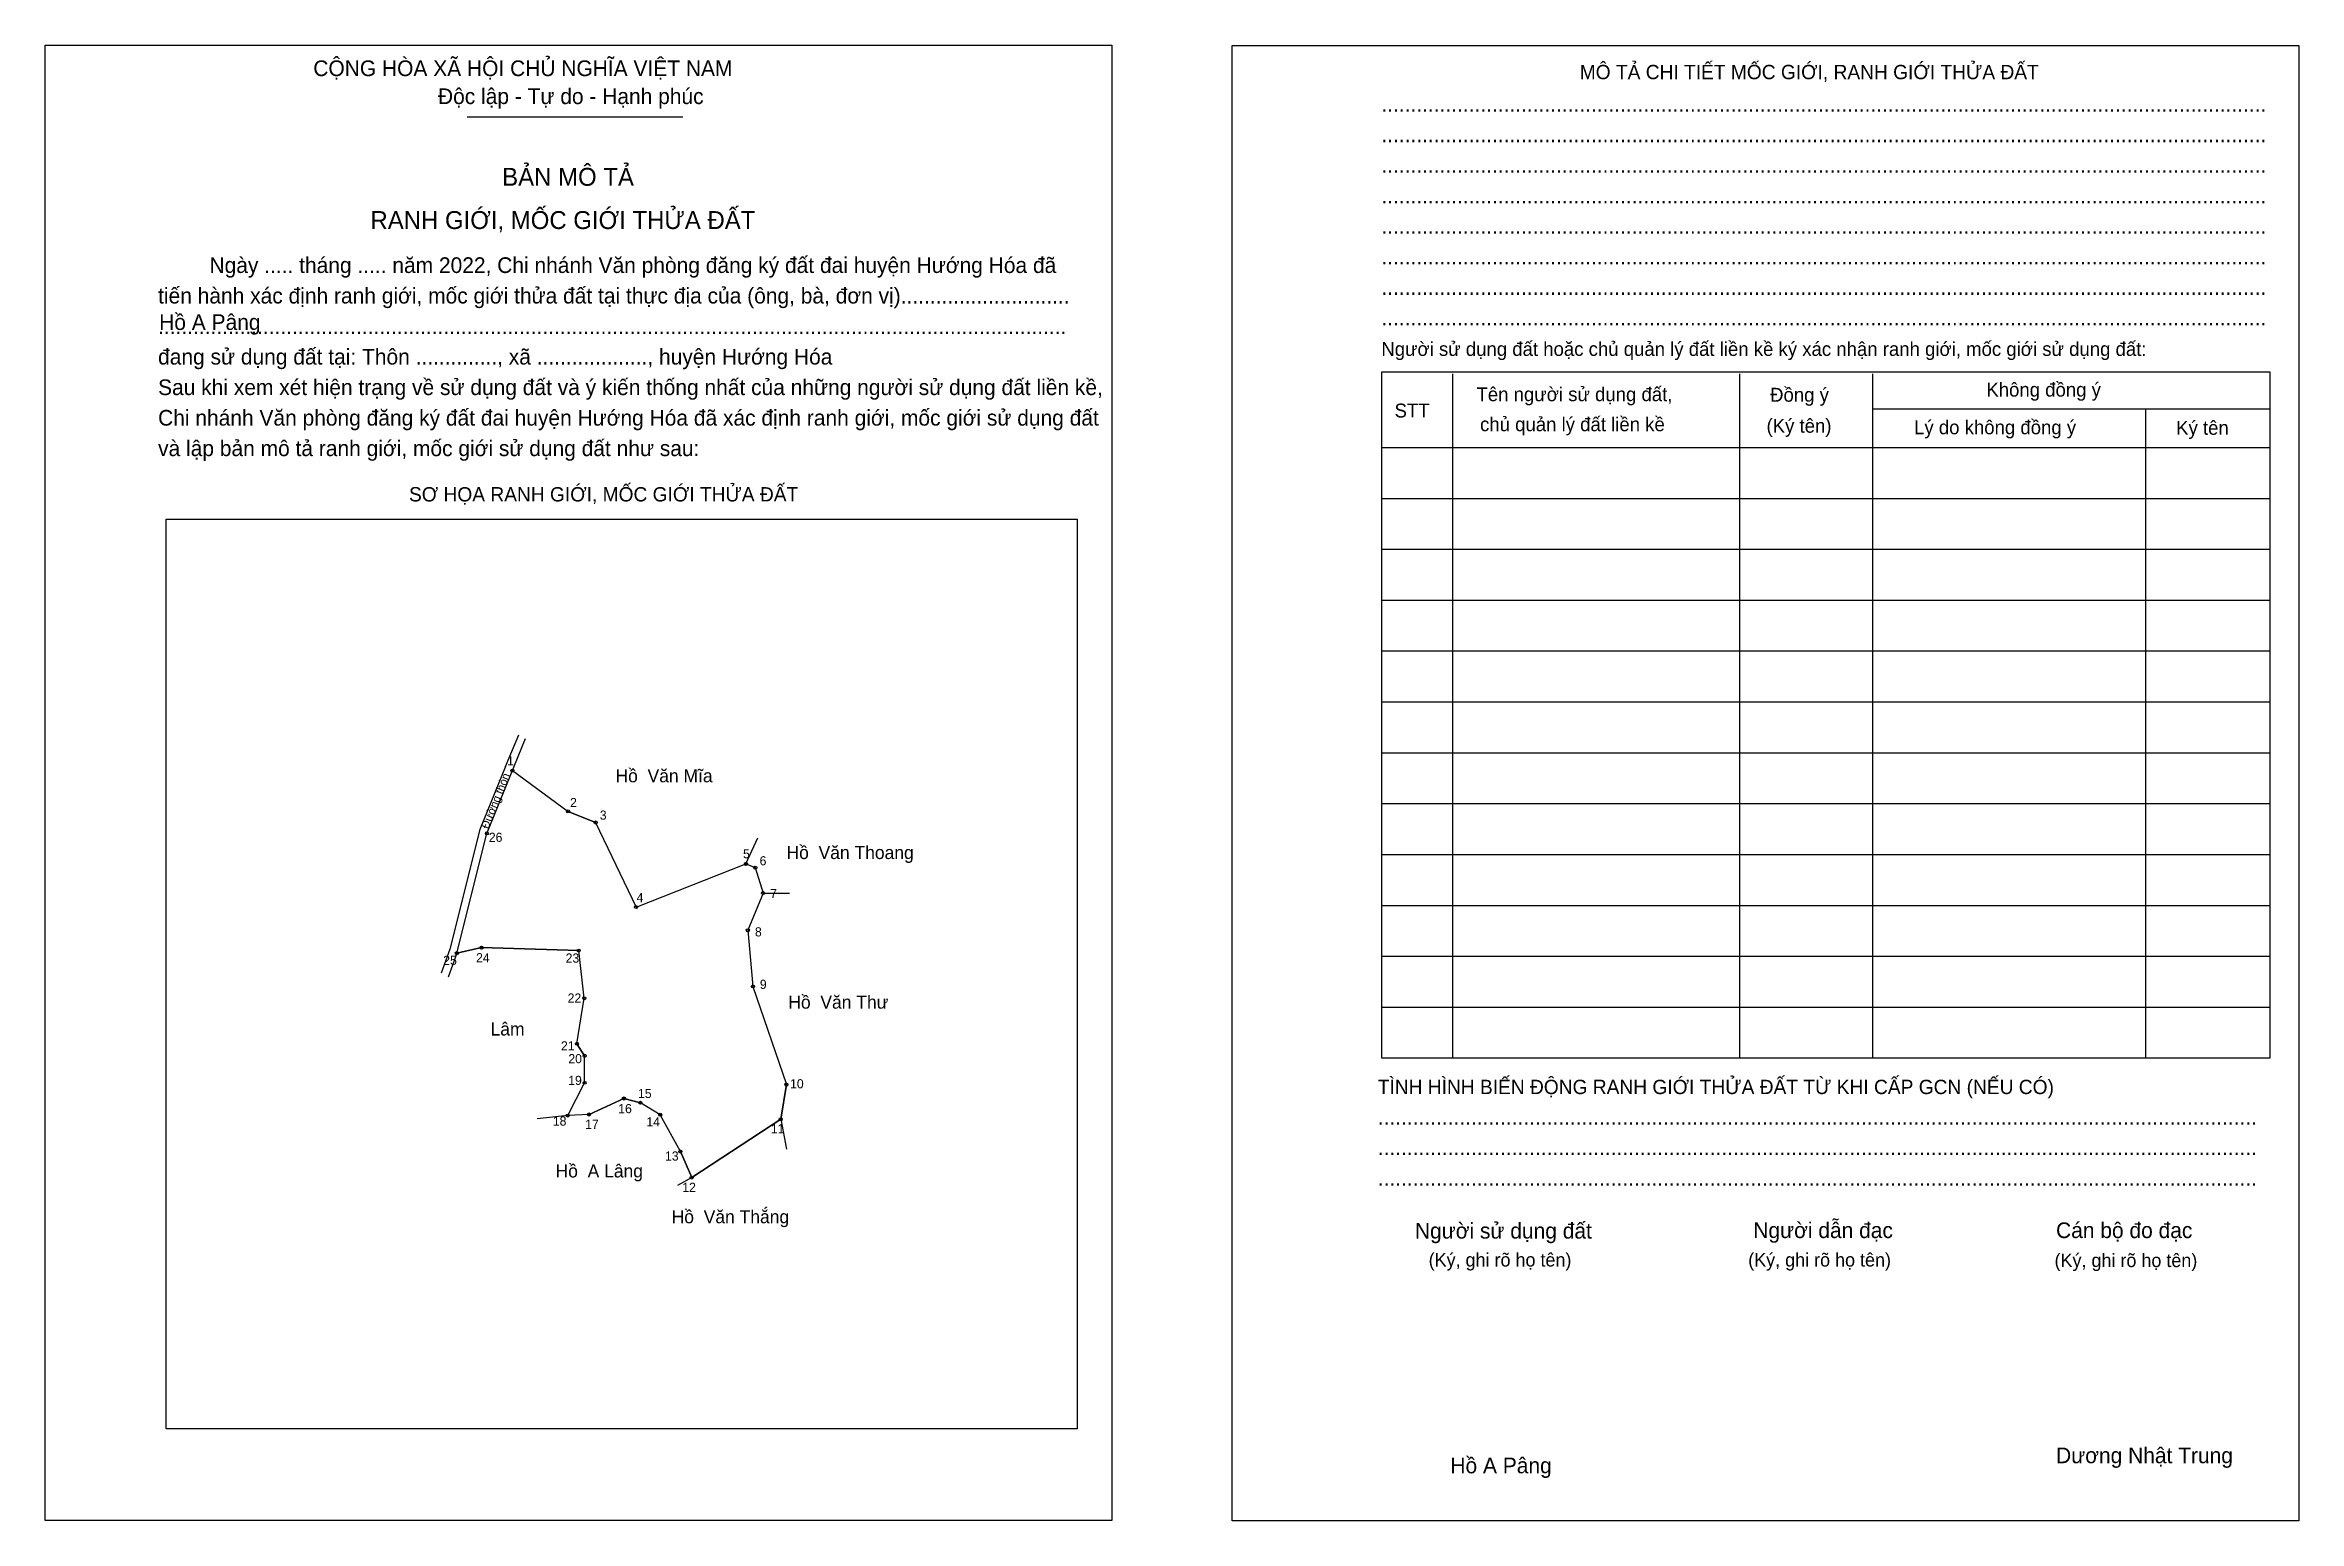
# Model space of a CAD drawing. Extents: x 544442 to 545270, y 1837555 to 1838098.
import ezdxf

# ---------------------------------------------------------------- set-up
doc = ezdxf.new("R2010")
doc.units = 0
for name, color, linetype in [('Level 1', 7, 'Continuous'), ('Level 10', 7, 'Continuous'), ('Level 11', 7, 'Continuous'), ('Level 12', 7, 'Continuous'), ('Level 2', 7, 'Continuous'), ('Level 25', 7, 'Continuous'), ('Level 27', 7, 'Continuous'), ('Level 55', 7, 'Continuous'), ('Level 6', 7, 'Continuous'), ('Level 9', 7, 'Continuous')]:
    doc.layers.add(name, color=color, linetype=linetype)

msp = doc.modelspace()

# ---------------------------------------------------------------- linework, layer by layer
at = {"layer": 'Level 1'}
for p, q in [((544442, 1838097.76), (544442, 1838097.76)), ((544878.07, 1838097.58), (544878.07, 1838097.58)), ((544597.09, 1838071.4), (544676.35, 1838071.4)), ((544959.09, 1837977), (544959.09, 1837725.57)), ((545064.52, 1837977), (545064.52, 1837725.57)), ((545113.31, 1837977), (545113.31, 1837725.57)), ((545113.31, 1837964.1), (545259.5, 1837964.1)), ((545213.7, 1837964.1), (545213.7, 1837725.57)), ((544932.92, 1837949.9), (545259.5, 1837949.9)), ((544932.92, 1837931.2), (545259.5, 1837931.2)), ((544486.51, 1837923.54), (544486.51, 1837923.54)), ((544932.92, 1837912.51), (545259.5, 1837912.51)), ((544932.92, 1837893.81), (545259.5, 1837893.81)), ((544932.92, 1837875.12), (545259.5, 1837875.12)), ((544932.92, 1837856.43), (545259.5, 1837856.43)), ((544932.92, 1837837.73), (545259.5, 1837837.73)), ((544932.92, 1837819.04), (545259.5, 1837819.04)), ((544932.92, 1837800.35), (545259.5, 1837800.35)), ((544932.92, 1837781.65), (545259.5, 1837781.65)), ((544932.92, 1837762.96), (545259.5, 1837762.96)), ((544932.92, 1837744.26), (545259.5, 1837744.26)), ((544821.13, 1837589.29), (544821.13, 1837589.29)), ((544833.95, 1837555.64), (544833.95, 1837555.64)), ((545270.02, 1837555.46), (545270.02, 1837555.46))]:
    msp.add_line(p, q, dxfattribs=at)
for points in [[(545259.5, 1837977.56), (544932.92, 1837977.56), (544932.92, 1837725.57), (545259.5, 1837725.57)], [(544486.51, 1837923.54), (544821.13, 1837923.54), (544821.13, 1837589.29), (544486.51, 1837589.29)]]:
    msp.add_lwpolyline(points, close=True, dxfattribs=at)
at = {"layer": 'Level 10'}
for p, q in [((544604.31, 1837808.09), (544618.46, 1837842.97)), ((544613.68, 1837831.19), (544634.18, 1837816.17)), ((544634.18, 1837816.17), (544644.25, 1837812.09)), ((544644.25, 1837812.09), (544659.1, 1837781)), ((544593.28, 1837764.08), (544604.31, 1837808.09)), ((544659.1, 1837781), (544699.48, 1837796.87)), ((544699.48, 1837796.87), (544702.91, 1837795.5)), ((544702.91, 1837795.5), (544705.78, 1837786.16)), ((544705.78, 1837786.16), (544700.19, 1837772.48)), ((544700.19, 1837772.48), (544702.07, 1837751.86)), ((544602.39, 1837766.11), (544593.28, 1837764.08)), ((544638.05, 1837765.04), (544602.39, 1837766.11)), ((544640.1, 1837747.52), (544638.05, 1837765.04)), ((544702.07, 1837751.86), (544714.36, 1837715.78)), ((544637.37, 1837730.79), (544640.1, 1837747.52)), ((544640.23, 1837726.36), (544637.37, 1837730.79)), ((544640.2, 1837716.45), (544640.23, 1837726.36)), ((544634.02, 1837704.42), (544640.2, 1837716.45)), ((544654.62, 1837710.68), (544641.87, 1837704.81)), ((544660.7, 1837709.1), (544654.62, 1837710.68)), ((544668, 1837704.71), (544660.7, 1837709.1)), ((544714.36, 1837715.78), (544712.27, 1837703.04)), ((544641.87, 1837704.81), (544634.02, 1837704.42)), ((544675.39, 1837691.19), (544668, 1837704.71)), ((544712.27, 1837703.04), (544679.56, 1837681.64)), ((544679.56, 1837681.64), (544675.39, 1837691.19))]:
    msp.add_line(p, q, dxfattribs=at)
at = {"layer": 'Level 11'}
for p, q in [((544611.14, 1837832.65), (544616, 1837844.25)), ((544611.14, 1837832.65), (544601.77, 1837809.55)), ((544601.77, 1837809.55), (544590.74, 1837765.54)), ((544699.48, 1837796.87), (544703.88, 1837806.42)), ((544705.78, 1837786.16), (544715.51, 1837786.08)), ((544590.74, 1837765.54), (544587.49, 1837756.71)), ((544593.28, 1837764.08), (544590.03, 1837755.25)), ((544634.02, 1837704.42), (544622.82, 1837703.15)), ((544679.56, 1837681.64), (544674.29, 1837678.74))]:
    msp.add_line(p, q, dxfattribs=at)
for centre in [(544613.68, 1837831.19), (544634.18, 1837816.17), (544604.31, 1837808.09), (544644.25, 1837812.09), (544699.48, 1837796.87), (544702.91, 1837795.5), (544705.78, 1837786.16), (544659.1, 1837781), (544700.19, 1837772.48), (544593.28, 1837764.08), (544602.39, 1837766.11), (544602.39, 1837766.11), (544638.05, 1837765.04), (544702.07, 1837751.86), (544640.1, 1837747.52), (544637.37, 1837730.79), (544640.23, 1837726.36), (544640.2, 1837716.45), (544654.62, 1837710.68), (544660.7, 1837709.1), (544714.36, 1837715.78), (544634.02, 1837704.42), (544641.87, 1837704.81), (544668, 1837704.71), (544712.27, 1837703.04), (544675.39, 1837691.19), (544679.56, 1837681.64)]:
    msp.add_circle(centre, 0.561, dxfattribs=at)
at = {"layer": 'Level 2'}
for points in [[(544442, 1838097.76), (544833.95, 1838097.76), (544833.95, 1837555.64), (544442, 1837555.64)], [(544878.07, 1838097.58), (545270.02, 1838097.58), (545270.02, 1837555.46), (544878.07, 1837555.46)]]:
    msp.add_lwpolyline(points, close=True, dxfattribs=at)
at = {"layer": 'Level 25'}
for p, q in [((544644.25, 1837812.09), (544634.18, 1837816.17)), ((544593.28, 1837764.08), (544602.39, 1837766.11)), ((544602.39, 1837766.11), (544638.05, 1837765.04)), ((544637.37, 1837730.79), (544640.23, 1837726.36)), ((544641.87, 1837704.81), (544654.62, 1837710.68)), ((544654.62, 1837710.68), (544660.7, 1837709.1)), ((544712.27, 1837703.04), (544714.36, 1837715.78)), ((544679.56, 1837681.64), (544712.27, 1837703.04)), ((544675.39, 1837691.19), (544679.56, 1837681.64))]:
    msp.add_line(p, q, dxfattribs=at)
at = {"layer": 'Level 27'}
msp.add_line((544712.27, 1837703.04), (544714.37, 1837692.02), dxfattribs=at)

# ---------------------------------------------------------------- texts
at = {"layer": 'Level 1'}
for s, height, p in [('CỘNG HÒA XÃ HỘI CHỦ NGHĨA VIỆT NAM', 5.7573, (544540.54, 1838086.36)), ('MÔ TẢ CHI TIẾT MỐC GIỚI, RANH GIỚI THỬA ĐẤT', 5.2638, (545005.81, 1838085.22)), ('Độc lập - Tự do - Hạnh phúc', 5.7573, (544586.34, 1838076.08)), ('........................................................................................................................................................', 5.75735, (544932.92, 1838073.27)), ('........................................................................................................................................................', 5.75735, (544932.92, 1838062.06)), ('BẢN MÔ TẢ', 6.581, (544609.93, 1838046.06)), ('........................................................................................................................................................', 5.75735, (544932.92, 1838050.84)), ('........................................................................................................................................................', 5.75735, (544932.92, 1838039.63)), ('RANH GIỚI, MỐC GIỚI THỬA ĐẤT', 6.5805, (544561.54, 1838030.17)), ('........................................................................................................................................................', 5.75735, (544932.92, 1838028.41)), ('Ngày ..... tháng ..... năm 2022, Chi nhánh Văn phòng đăng ký đất đai huyện Hướng Hóa đã', 5.7573, (544502.4, 1838014.01)), ('........................................................................................................................................................', 5.75735, (544932.92, 1838017.19)), ('tiến hành xác định ranh giới, mốc giới thửa đất tại thực địa của (ông, bà, đơn vị).............................', 5.75735, (544483.52, 1838002.8)), ('........................................................................................................................................................', 5.75735, (544932.92, 1838005.98)), ('............................................................................................................................................................', 5.75735, (544483.52, 1837991.58)), ('........................................................................................................................................................', 5.75735, (544932.92, 1837994.76)), ('đang sử dụng đất tại: Thôn .............., xã ..................., huyện Hướng Hóa', 5.7573, (544483.52, 1837980.37)), ('Người sử dụng đất hoặc chủ quản lý đất liền kề ký xác nhận ranh giới, mốc giới sử dụng đất:', 5.0999, (544932.92, 1837983.54)), ('Sau khi xem xét hiện trạng về sử dụng đất và ý kiến thống nhất của những người sử dụng đất liền kề,', 5.7573, (544483.52, 1837969.15)), ('Không đồng ý', 5.0999, (545155.19, 1837968.59)), ('STT', 5.1, (544937.78, 1837960.92)), ('Tên người sử dụng đất,', 5.0999, (544967.88, 1837966.91)), ('Đồng ý', 5.1, (545075.74, 1837966.72)), ('Chi nhánh Văn phòng đăng ký đất đai huyện Hướng Hóa đã xác định ranh giới, mốc giới sử dụng đất', 5.7573, (544483.52, 1837957.93)), ('chủ quản lý đất liền kề', 5.0999, (544969.19, 1837955.88)), ('(Ký tên)', 5.1, (545074.43, 1837955.32)), ('Lý do không đồng ý', 5.0999, (545128.64, 1837954.76)), ('Ký tên', 5.1, (545224.92, 1837954.57)), ('và lập bản mô tả ranh giới, mốc giới sử dụng đất như sau:', 5.7573, (544483.52, 1837946.72)), ('SƠ HỌA RANH GIỚI, MỐC GIỚI THỬA ĐẤT', 5.2638, (544575.7, 1837930.06)), ('TÌNH HÌNH BIẾN ĐỘNG RANH GIỚI THỬA ĐẤT TỪ KHI CẤP GCN (NẾU CÓ)', 5.2638, (544931.61, 1837712.3)), ('.......................................................................................................................................................', 5.75735, (544931.61, 1837701.08)), ('.......................................................................................................................................................', 5.75735, (544931.61, 1837689.87)), ('.......................................................................................................................................................', 5.75735, (544931.61, 1837678.65)), ('Người sử dụng đất', 5.7573, (544945.26, 1837659.21)), ('Người dẫn đạc', 5.7573, (545069.57, 1837659.39)), ('Cán bộ đo đạc', 5.7573, (545180.8, 1837659.39)), ('(Ký, ghi rõ họ tên)', 4.9352, (544950.3, 1837648.93)), ('(Ký, ghi rõ họ tên)', 4.9352, (545067.7, 1837648.93)), ('(Ký, ghi rõ họ tên)', 4.9352, (545180.24, 1837648.74)), ('Dương Nhật Trung', 5.7573, (545180.8, 1837576.67))]:
    msp.add_text(s, height=height, dxfattribs=at).set_placement(p)
at = {"layer": 'Level 10'}
msp.add_text('Đường thôn', height=3, rotation=67.92116, dxfattribs=at).set_placement((544604.8, 1837809.49))
at = {"layer": 'Level 12'}
for s, p in [('Hồ  Văn Mĩa', (544651.57, 1837826.86)), ('Hồ  Văn Thoang', (544714.39, 1837798.67)), ('Hồ  Văn Thư', (544715.05, 1837743.69)), ('Lâm', (544605.66, 1837733.82)), ('Hồ  A Lâng', (544629.55, 1837681.67)), ('Hồ  Văn Thắng', (544672.19, 1837664.83))]:
    msp.add_text(s, height=4.8, dxfattribs=at).set_placement(p)
at = {"layer": 'Level 55'}
for s, p in [('1', (544613.58, 1837831.19)), ('26', (544604.04, 1837808.09)), ('2', (544634.05, 1837816.17)), ('3', (544644.13, 1837812.09)), ('5', (544699.36, 1837796.87)), ('6', (544702.78, 1837795.5)), ('7', (544705.65, 1837786.16)), ('4', (544658.97, 1837781)), ('8', (544700.07, 1837772.48)), ('25', (544593.02, 1837764.08)), ('24', (544602.12, 1837766.11)), ('23', (544637.8, 1837765.04)), ('9', (544701.94, 1837751.86)), ('22', (544639.84, 1837747.52)), ('21', (544637.13, 1837730.79)), ('20', (544639.96, 1837726.36)), ('19', (544639.94, 1837716.45)), ('16', (544654.35, 1837710.68)), ('15', (544660.44, 1837709.1)), ('10', (544714.09, 1837715.78)), ('18', (544633.76, 1837704.42)), ('17', (544641.61, 1837704.81)), ('14', (544667.73, 1837704.71)), ('11', (544712.03, 1837703.04)), ('13', (544675.14, 1837691.19)), ('12', (544679.3, 1837681.64))]:
    msp.add_text(s, height=0.374, dxfattribs=at).set_placement(p)
at = {"layer": 'Level 6'}
for p in [(544483.91, 1837993.08), (544958.28, 1837572.96)]:
    msp.add_text('Hồ A Pâng', height=5.758, dxfattribs=at).set_placement(p)
at = {"layer": 'Level 9'}
for s, height, p in [('1', 3.36, (544611.72, 1837833.1)), ('2', 3.36, (544634.86, 1837817.75)), ('26', 3.365, (544605.03, 1837804.99)), ('3', 3.36, (544645.78, 1837813.13)), ('5', 3.36, (544698.41, 1837798.93)), ('6', 3.36, (544704.51, 1837796.35)), ('4', 3.36, (544659.31, 1837782.8)), ('7', 3.36, (544708.38, 1837784.31)), ('8', 3.36, (544702.79, 1837770.24)), ('25', 3.365, (544588.28, 1837759.79)), ('24', 3.365, (544600.34, 1837760.71)), ('23', 3.365, (544633.24, 1837760.6)), ('9', 3.36, (544704.59, 1837750.96)), ('22', 3.365, (544633.98, 1837745.92)), ('21', 3.365, (544631.53, 1837728.34)), ('20', 3.365, (544634.24, 1837723.63)), ('19', 3.365, (544634.19, 1837715.65)), ('10', 3.365, (544715.69, 1837714.41)), ('15', 3.365, (544659.83, 1837710.86)), ('18', 3.365, (544628.53, 1837700.71)), ('17', 3.365, (544640.39, 1837699.5)), ('16', 3.365, (544652.56, 1837705.27)), ('14', 3.365, (544662.9, 1837700.44)), ('11', 3.365, (544708.63, 1837697.92)), ('13', 3.365, (544669.75, 1837687.86)), ('12', 3.365, (544676.11, 1837676.37))]:
    msp.add_text(s, height=height, dxfattribs=at).set_placement(p)

doc.saveas('drawing.dxf')
